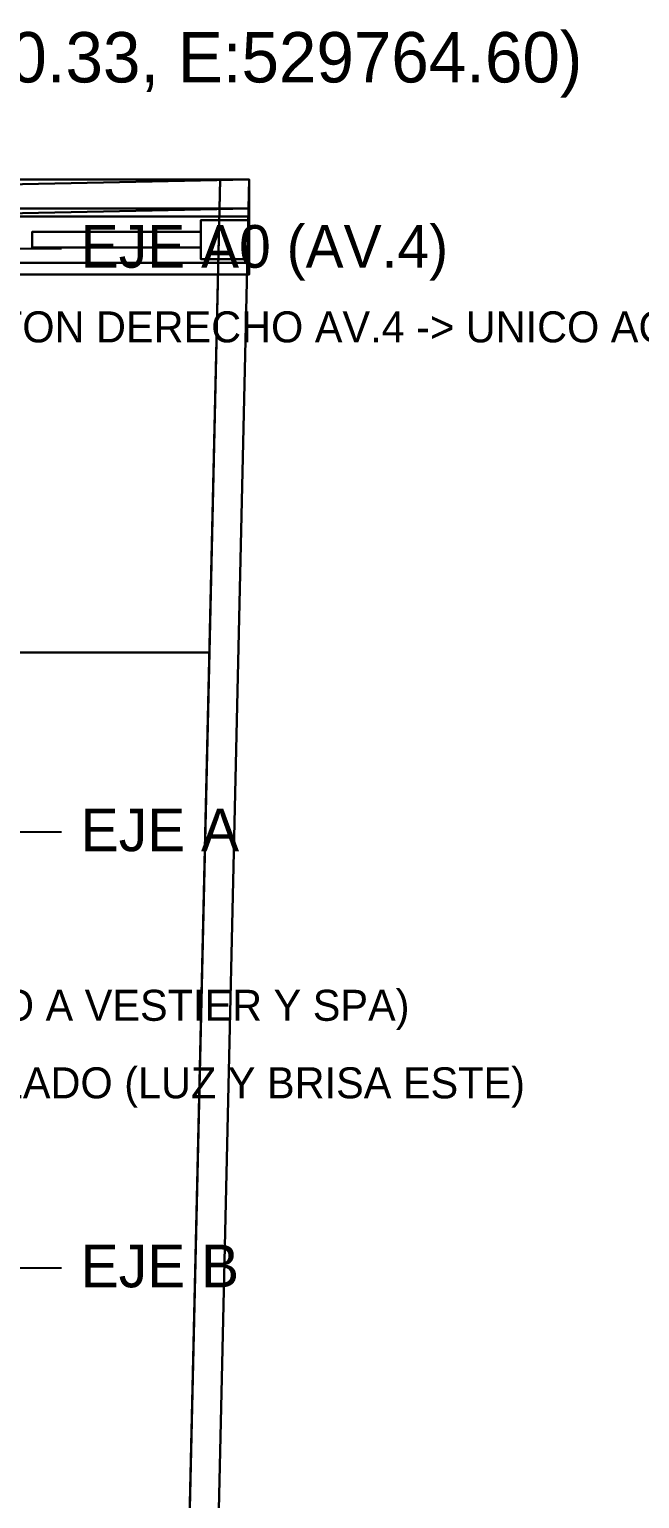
# Model space of a CAD drawing. Header units: metres. Extents: x -1 to 116, y -1 to 42.
# Drawn here: x 10.23 to 13.38, y 18.13 to 25.71 of the extents above; entities that cross this region are included whole.
import ezdxf

# ---------------------------------------------------------------- set-up
doc = ezdxf.new("R2010")
doc.units = ezdxf.units.M
for name, color, linetype in [('CARPINTERIA_RUSTICA_3D', 8, 'CONTINUOUS'), ('CERCA_PERIMETRAL_3D', 8, 'CONTINUOUS'), ('EJES_ESTRUCTURALES', 1, 'CONTINUOUS'), ('MUROS_EXTERIORES_3D', 7, 'CONTINUOUS'), ('P2_ROTULOS', 6, 'CONTINUOUS'), ('P3_ROTULOS', 5, 'CONTINUOUS'), ('PB_TIMBER_FRAME_3D', 30, 'CONTINUOUS'), ('RAMPA_BODEGA_AV4_3D', 8, 'CONTINUOUS'), ('ROTULOS_TEXTO', 2, 'CONTINUOUS'), ('TERRENO_3D', 3, 'CONTINUOUS')]:
    doc.layers.add(name, color=color, linetype=linetype)

msp = doc.modelspace()

# ---------------------------------------------------------------- linework, layer by layer
at = {"layer": 'CARPINTERIA_RUSTICA_3D', "color": 8}
for points in [[(10.25, 24.59, 0.02), (11.12, 24.59, 0.02), (11.12, 24.67, 0.02), (10.25, 24.67, 0.02)], [(10.25, 24.59, 2.34), (11.12, 24.59, 2.34), (11.12, 24.67, 2.34), (10.25, 24.67, 2.34)], [(10.25, 24.67, 0.02), (11.12, 24.67, 0.02), (11.12, 24.67, 2.34), (10.25, 24.67, 2.34)], [(10.25, 24.59, 0.02), (10.25, 24.67, 0.02), (10.25, 24.67, 2.34), (10.25, 24.59, 2.34)], [(11.12, 24.59, 0.02), (11.12, 24.67, 0.02), (11.12, 24.67, 2.34), (11.12, 24.59, 2.34)], [(10.25, 24.59, 0.02), (11.12, 24.59, 0.02), (11.12, 24.59, 2.34), (10.25, 24.59, 2.34)]]:
    msp.add_3dface(points, dxfattribs=at)
at = {"layer": 'CERCA_PERIMETRAL_3D', "color": 1}
for points in [[(0, 24.556, -0.2), (11.3703, 24.7909, -0.2), (11.3703, 24.9409, -0.2), (0, 24.706, -0.2)], [(0, 24.556, 0.1), (11.3703, 24.7909, 0.1), (11.3703, 24.9409, 0.1), (0, 24.706, 0.1)], [(0, 24.706, -0.2), (11.3703, 24.9409, -0.2), (11.3703, 24.9409, 0.1), (0, 24.706, 0.1)], [(11.3703, 24.7909, -0.2), (11.3703, 24.9409, -0.2), (11.3703, 24.9409, 0.1), (11.3703, 24.7909, 0.1)], [(0, 24.556, -0.2), (11.3703, 24.7909, -0.2), (11.3703, 24.7909, 0.1), (0, 24.556, 0.1)]]:
    msp.add_3dface(points, dxfattribs=at)
at = {"layer": 'CERCA_PERIMETRAL_3D', "color": 8}
for points in [[(10.8437, 8.5, -2.55), (10.9937, 8.5, -2.55), (11.3703, 24.9409), (11.2203, 24.9409)], [(10.8437, 8.5, -0.35), (10.9937, 8.5, -0.35), (11.3703, 24.9409, 2.2), (11.2203, 24.9409, 2.2)], [(10.8437, 8.5, -2.55), (11.2203, 24.9409), (11.2203, 24.9409, 2.2), (10.8437, 8.5, -0.35)], [(10.9937, 8.5, -2.55), (11.3703, 24.9409), (11.3703, 24.9409, 2.2), (10.9937, 8.5, -0.35)], [(11.2203, 24.9409), (11.3703, 24.9409), (11.3703, 24.9409, 2.2), (11.2203, 24.9409, 2.2)]]:
    msp.add_3dface(points, dxfattribs=at)
at = {"layer": 'EJES_ESTRUCTURALES', "color": 1}
for p, q in [((-0.6, 24.585), (10.4, 24.585)), ((-0.6, 21.575), (10.4, 21.575)), ((-0.6, 19.325), (10.4, 19.325))]:
    msp.add_line(p, q, dxfattribs=at)
at = {"layer": 'MUROS_EXTERIORES_3D', "color": 7}
for points in [[(9.15, 24.51, 2.35), (11.37, 24.51, 2.35), (11.37, 24.75, 2.35), (9.15, 24.75, 2.35)], [(9.15, 24.51, 2.68), (11.37, 24.51, 2.68), (11.37, 24.75, 2.68), (9.15, 24.75, 2.68)], [(9.15, 24.75, 2.35), (11.37, 24.75, 2.35), (11.37, 24.75, 2.68), (9.15, 24.75, 2.68)], [(11.12, 24.53), (11.37, 24.53), (11.37, 24.73), (11.12, 24.73)], [(11.12, 24.53, 2.65), (11.37, 24.53, 2.65), (11.37, 24.73, 2.65), (11.12, 24.73, 2.65)], [(11.12, 24.73), (11.37, 24.73), (11.37, 24.73, 2.65), (11.12, 24.73, 2.65)], [(11.12, 24.53), (11.12, 24.73), (11.12, 24.73, 2.65), (11.12, 24.53, 2.65)], [(11.37, 24.51, 2.35), (11.37, 24.75, 2.35), (11.37, 24.75, 2.68), (11.37, 24.51, 2.68)], [(11.37, 24.53), (11.37, 24.73), (11.37, 24.73, 2.65), (11.37, 24.53, 2.65)], [(9.15, 24.51, 2.35), (11.37, 24.51, 2.35), (11.37, 24.51, 2.68), (9.15, 24.51, 2.68)], [(11.12, 24.53), (11.37, 24.53), (11.37, 24.53, 2.65), (11.12, 24.53, 2.65)]]:
    msp.add_3dface(points, dxfattribs=at)
at = {"layer": 'PB_TIMBER_FRAME_3D', "color": 30}
for points in [[(9.12, 24.45, 2.68), (11.37, 24.45, 2.68), (11.37, 24.79, 2.68), (9.12, 24.79, 2.68)], [(9.12, 24.45, 2.84), (11.37, 24.45, 2.84), (11.37, 24.79, 2.84), (9.12, 24.79, 2.84)], [(9.12, 24.79, 2.68), (11.37, 24.79, 2.68), (11.37, 24.79, 2.84), (9.12, 24.79, 2.84)], [(11.37, 24.45, 2.68), (11.37, 24.79, 2.68), (11.37, 24.79, 2.84), (11.37, 24.45, 2.84)], [(9.12, 24.45, 2.68), (11.37, 24.45, 2.68), (11.37, 24.45, 2.84), (9.12, 24.45, 2.84)]]:
    msp.add_3dface(points, dxfattribs=at)
at = {"layer": 'RAMPA_BODEGA_AV4_3D', "color": 8}
for points in [[(9.15, 22.5, -0.2), (11.1644, 22.5, -0.2), (11.2203, 24.9409, -0.2), (9.15, 24.9409, -0.2)], [(9.15, 22.5), (11.1644, 22.5), (11.2203, 24.9409), (9.15, 24.9409)], [(9.15, 24.9409, -0.2), (11.2203, 24.9409, -0.2), (11.2203, 24.9409), (9.15, 24.9409)], [(11.1644, 22.5, -0.2), (11.2203, 24.9409, -0.2), (11.2203, 24.9409), (11.1644, 22.5)], [(9.15, 8.5, -2.75), (10.8437, 8.5, -2.75), (11.1644, 22.5, -0.2), (9.15, 22.5, -0.2)], [(9.15, 8.5, -2.55), (10.8437, 8.5, -2.55), (11.1644, 22.5), (9.15, 22.5)], [(9.15, 22.5, -0.2), (11.1644, 22.5, -0.2), (11.1644, 22.5), (9.15, 22.5)], [(9.15, 22.5, -0.2), (11.1644, 22.5, -0.2), (11.1644, 22.5), (9.15, 22.5)], [(10.8437, 8.5, -2.75), (11.1644, 22.5, -0.2), (11.1644, 22.5), (10.8437, 8.5, -2.55)]]:
    msp.add_3dface(points, dxfattribs=at)

# ---------------------------------------------------------------- texts
at = {"layer": 'EJES_ESTRUCTURALES', "color": 1}
for s, p in [('EJE A0 (AV.4)', (10.5, 24.485)), ('EJE A', (10.5, 21.475)), ('EJE B', (10.5, 19.225))]:
    msp.add_text(s, height=0.22, dxfattribs=at).set_placement(p)
at = {"layer": 'P2_ROTULOS', "color": 6}
msp.add_text('P2: ESTUDIO / HOME OFFICE ACRISTALADO (LUZ Y BRISA ESTE)', height=0.16, dxfattribs=at).set_placement((6.1, 20.2, 3.05))
at = {"layer": 'P3_ROTULOS', "color": 5}
msp.add_text('P3: MASTER PENTHOUSE SUITE (ACCESO DIRECTO A VESTIER Y SPA)', height=0.16, dxfattribs=at).set_placement((4.85, 20.6, 6.05))
at = {"layer": 'ROTULOS_TEXTO', "color": 2}
msp.add_text('PB: PORTON DERECHO AV.4 -> UNICO ACCESO COMERCIAL A BODEGA', height=0.16, dxfattribs=at).set_placement((9.2, 24.1, 0.05))
at = {"layer": 'TERRENO_3D', "color": 1}
msp.add_text('P-2 (N:1141670.33, E:529764.60)', height=0.26, dxfattribs=at).set_placement((7.8703, 25.4409, 0.2))

doc.saveas('drawing.dxf')
